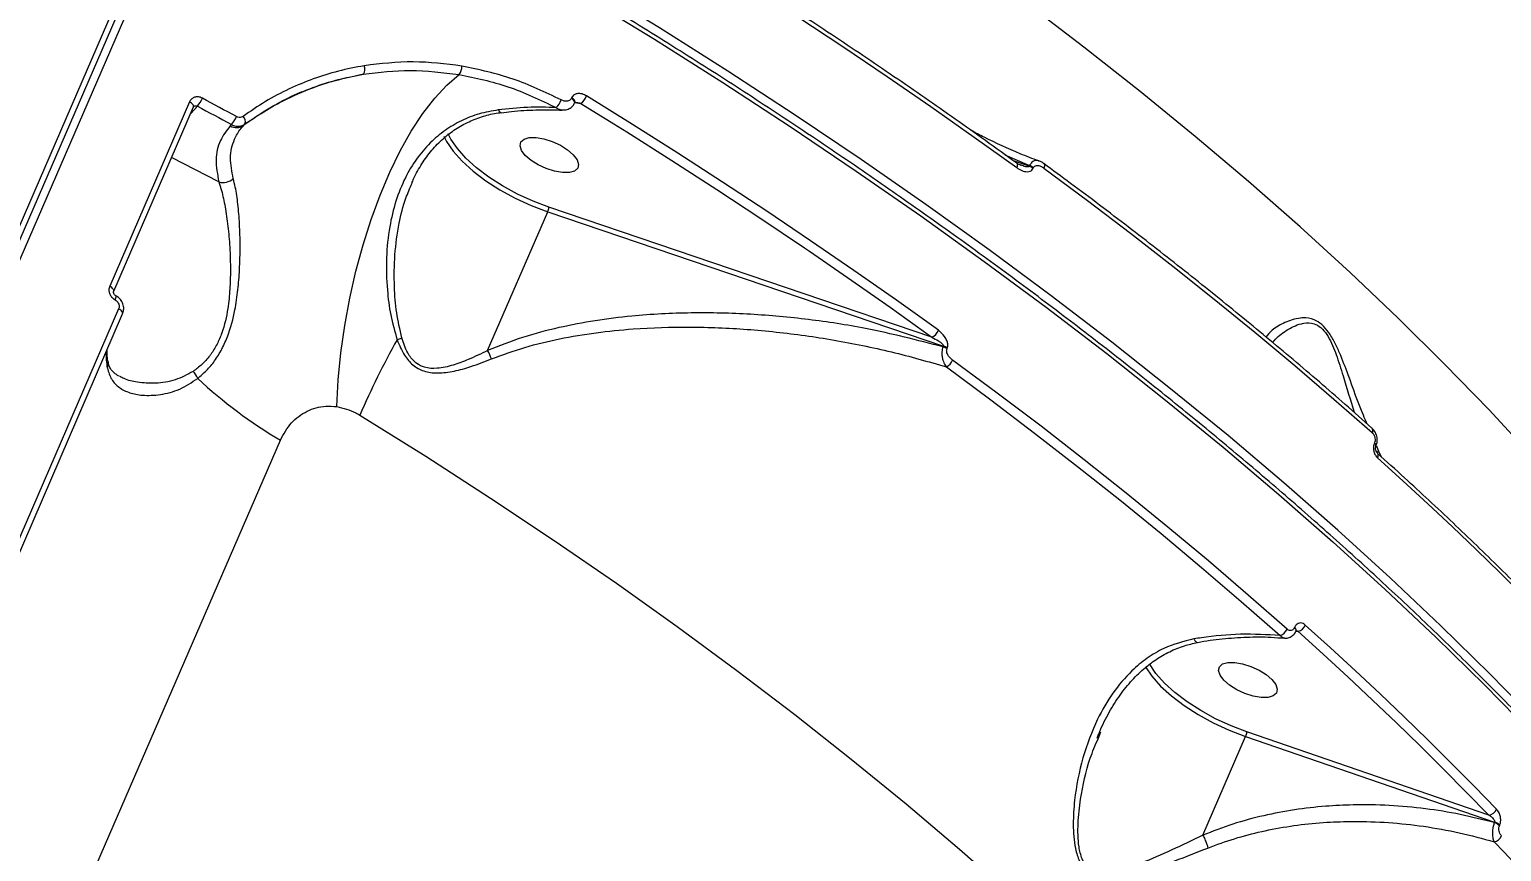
# Model space of a CAD drawing. Header units: millimetres. Extents: x -5238 to 5144, y -3542 to 5092.
# Drawn here: x 2663.9 to 2874.9, y 983.3 to 1101.1 of the extents above; entities that cross this region are included whole.
import ezdxf

# ---------------------------------------------------------------- set-up
doc = ezdxf.new("R2010")
doc.units = ezdxf.units.MM
for name, color, linetype in [('DIKOM_ОБЪЕКТ', 7, 'Continuous'), ('DIKOM_РАЗМЕР_ЗОНА', 7, 'Continuous'), ('DIKOM_РАЗМЕР_ОБЪЕКТА', 7, 'Continuous')]:
    doc.layers.add(name, color=color, linetype=linetype)
doc.styles.add('style1', font='arial.ttf', dxfattribs={"width": 0.8})
doc.dimstyles.new('1-50', dxfattribs={"dimtxt": 300, "dimasz": 200, "dimexe": 100, "dimexo": 0, "dimgap": 100, "dimtad": 1, "dimtxsty": 'style1', "dimcen": 200, "dimclrd": 7, "dimclre": 7, "dimclrt": 7, "dimadec": 1, "dimazin": 2, "dimtfac": 1, "dimtmove": 0, "dimatfit": 2, "dimfxl": 0, "dimlwd": 25, "dimlwe": 18, "dimarcsym": 0})

# ---------------------------------------------------------------- blocks, each defined once
blk = doc.blocks.new('*D1')
at = {"layer": 'Defpoints', "color": 0, "transparency": 16777216}
for p in [(-4787.63, 5091.56), (3144.22, 5091.56), (-2554.16, -2403.28)]:
    blk.add_point(p, dxfattribs=at)
at = {"layer": 'DIKOM_РАЗМЕР_ЗОНА', "color": 7, "lineweight": 18, "transparency": 16777216}
for p, q in [((3144.22, 5091.56), (-4887.63, 5091.56)), ((-2554.16, -2403.28), (-4887.63, -2403.28))]:
    blk.add_line(p, q, dxfattribs=at)
at = {"layer": 'DIKOM_РАЗМЕР_ЗОНА', "color": 7, "lineweight": 25, "transparency": 16777216}
blk.add_line((-4787.63, -2203.28), (-4787.63, 4891.56), dxfattribs=at)
at = {"layer": 'DIKOM_РАЗМЕР_ЗОНА', "color": 7, "transparency": 16777216}
for points in [[(-4820.97, 4891.56), (-4754.3, 4891.56), (-4787.63, 5091.56)], [(-4820.97, -2203.28), (-4754.3, -2203.28), (-4787.63, -2403.28)]]:
    blk.add_solid(points, dxfattribs=at)
at = {"layer": 'DIKOM_РАЗМЕР_ЗОНА', "color": 7, "transparency": 16777216, "insert": (-5040.81, 1344.14), "char_height": 300, "attachment_point": 5, "rotation": 90, "style": 'style1'}
blk.add_mtext('7500', dxfattribs=at)
blk = doc.blocks.new('*D2')
at = {"layer": 'Defpoints', "color": 0, "transparency": 16777216}
for p in [(5144.22, 2720.02), (-4054.16, -903.28), (5144.22, -3441.88)]:
    blk.add_point(p, dxfattribs=at)
at = {"layer": 'DIKOM_РАЗМЕР_ЗОНА', "color": 7, "lineweight": 18, "transparency": 16777216}
for p, q in [((5144.22, 2720.02), (5144.22, -3541.88)), ((-4054.16, -903.28), (-4054.16, -3541.88))]:
    blk.add_line(p, q, dxfattribs=at)
at = {"layer": 'DIKOM_РАЗМЕР_ЗОНА', "color": 7, "lineweight": 25, "transparency": 16777216}
blk.add_line((-3854.16, -3441.88), (4944.22, -3441.88), dxfattribs=at)
at = {"layer": 'DIKOM_РАЗМЕР_ЗОНА', "color": 7, "transparency": 16777216}
for points in [[(-3854.16, -3408.54), (-3854.16, -3475.21), (-4054.16, -3441.88)], [(4944.22, -3408.54), (4944.22, -3475.21), (5144.22, -3441.88)]]:
    blk.add_solid(points, dxfattribs=at)
at = {"layer": 'DIKOM_РАЗМЕР_ЗОНА', "color": 7, "transparency": 16777216, "insert": (545.03, -3188.7), "char_height": 300, "attachment_point": 5, "style": 'style1'}
blk.add_mtext('9200', dxfattribs=at)
blk = doc.blocks.new('*D3')
at = {"layer": 'Defpoints', "color": 0, "transparency": 16777216}
for p in [(3889.93, 2956), (-2405.68, -161.05), (3889.93, -2949.28)]:
    blk.add_point(p, dxfattribs=at)
at = {"layer": 'DIKOM_РАЗМЕР_ОБЪЕКТА', "color": 7, "lineweight": 18, "transparency": 16777216}
for p, q in [((3889.93, 2956), (3889.93, -3049.28)), ((-2405.68, -161.05), (-2405.68, -3049.28))]:
    blk.add_line(p, q, dxfattribs=at)
at = {"layer": 'DIKOM_РАЗМЕР_ОБЪЕКТА', "color": 7, "lineweight": 25, "transparency": 16777216}
blk.add_line((-2205.68, -2949.28), (3689.93, -2949.28), dxfattribs=at)
at = {"layer": 'DIKOM_РАЗМЕР_ОБЪЕКТА', "color": 7, "transparency": 16777216}
for points in [[(-2205.68, -2915.95), (-2205.68, -2982.61), (-2405.68, -2949.28)], [(3689.93, -2915.95), (3689.93, -2982.61), (3889.93, -2949.28)]]:
    blk.add_solid(points, dxfattribs=at)
at = {"layer": 'DIKOM_РАЗМЕР_ОБЪЕКТА', "color": 7, "transparency": 16777216, "insert": (742.13, -2696.01), "char_height": 300, "attachment_point": 5, "style": 'style1'}
blk.add_mtext('6300', dxfattribs=at)

msp = doc.modelspace()

# ---------------------------------------------------------------- linework, layer by layer
at = {"layer": 'DIKOM_ОБЪЕКТ', "color": 7, "linetype": 'Continuous', "lineweight": 15}
for p, q in [((2689.676, 1135.797), (2516.683, 736.349)), ((2517.291, 735.615), (2690.283, 1135.062)), ((2518.448, 735.439), (2691.441, 1134.887)), ((2741.597, 1091.298), (2741.564, 1091.221)), ((2686.835, 1090.696), (2675.397, 1064.286)), ((2675.973, 1063.569), (2687.411, 1089.978)), ((2687.006, 1089.045), (2687.975, 1090.089)), ((2731.496, 1089.189), (2731.517, 1089.191)), ((2742.036, 1090.563), (2742.069, 1090.64)), ((2742.049, 1090.594), (2742.938, 1090.466)), ((2742.938, 1090.466), (2747.636, 1087.562)), ((2692.838, 1087.457), (2692.652, 1087.256)), ((2694.614, 1087.35), (2694.786, 1087.535)), ((2691.043, 1079.225), (2684.267, 1082.719)), ((2803.699, 1083.138), (2807.234, 1081.573)), ((2807.19, 1081.472), (2804.923, 1082.256)), ((2807.234, 1081.573), (2807.19, 1081.472)), ((2807.753, 1081.182), (2807.796, 1081.283)), ((2729.555, 1055.066), (2738.174, 1074.966)), ((2738.174, 1074.966), (2794.869, 1055.704)), ((2793.229, 1056.968), (2738.354, 1075.613)), ((2676.681, 1061.053), (2647.015, 992.553)), ((2647.585, 991.838), (2677.251, 1060.339)), ((2794.869, 1055.704), (2794.825, 1055.604)), ((2795.397, 1055.311), (2795.44, 1055.412)), ((2574.763, 753.376), (2699.861, 1042.233)), ((2856.652, 1041.84), (2856.641, 1041.813)), ((2856.866, 1041.336), (2856.877, 1041.363)), ((2857.345, 1040.475), (2856.97, 1041.35)), ((2857.721, 1039.765), (2857.345, 1040.475)), ((2845.203, 1015.404), (2845.191, 1015.376)), ((2845.392, 1014.882), (2845.694, 1014.838)), ((2845.416, 1014.899), (2845.428, 1014.926)), ((2845.428, 1014.926), (2845.433, 1014.94)), ((2817.043, 999.443), (2817.432, 1000.414)), ((2873.023, 988.504), (2838.374, 1000.431)), ((2832.057, 985.623), (2838.19, 999.785)), ((2838.19, 999.785), (2873.859, 987.508)), ((2873.859, 987.508), (2873.822, 987.423)), ((2874.573, 986.971), (2874.61, 987.056))]:
    msp.add_line(p, q, dxfattribs=at)
at = {"layer": 'DIKOM_ОБЪЕКТ', "color": 7, "linetype": 'Continuous', "lineweight": 15, "flags": 128}
for points in [[(2879.17, 1039.982), (2873.069, 1046.561), (2866.697, 1053.137), (2860.058, 1059.704), (2853.159, 1066.255), (2846.008, 1072.784), (2838.608, 1079.286), (2830.97, 1085.754), (2823.098, 1092.181), (2815.001, 1098.563), (2806.686, 1104.894), (2798.161, 1111.166), (2789.433, 1117.376), (2780.512, 1123.516), (2771.404, 1129.581), (2762.119, 1135.565), (2752.665, 1141.463)], [(2879.918, 1001.889), (2873.182, 1008.767), (2866.182, 1015.634), (2858.925, 1022.484), (2851.416, 1029.312), (2843.662, 1036.111), (2835.67, 1042.877), (2827.445, 1049.604), (2818.996, 1056.285), (2810.329, 1062.915), (2801.451, 1069.489), (2792.371, 1076.001), (2783.095, 1082.445), (2773.631, 1088.817), (2763.988, 1095.11), (2754.173, 1101.32), (2744.195, 1107.441), (2734.062, 1113.468), (2723.783, 1119.396), (2713.366, 1125.221), (2702.821, 1130.936), (2692.155, 1136.537)], [(2691.441, 1134.887), (2702.106, 1129.285), (2712.652, 1123.57), (2723.068, 1117.746), (2733.347, 1111.818), (2743.48, 1105.79), (2753.458, 1099.669), (2763.273, 1093.46), (2772.916, 1087.166), (2782.38, 1080.794), (2791.656, 1074.35), (2800.737, 1067.838), (2809.614, 1061.264), (2818.281, 1054.634), (2826.731, 1047.953), (2834.955, 1041.227), (2842.947, 1034.461), (2850.701, 1027.661), (2858.21, 1020.833), (2865.467, 1013.983), (2872.467, 1007.116), (2879.203, 1000.239)], [(2754.218, 1115.418), (2760.892, 1111.278), (2767.491, 1107.1), (2774.012, 1102.883), (2780.455, 1098.63), (2786.815, 1094.341), (2793.091, 1090.02), (2799.279, 1085.667), (2805.379, 1081.283)], [(2707.943, 1047.031), (2708.155, 1050.858), (2708.539, 1054.751), (2709.092, 1058.672), (2709.808, 1062.581), (2710.681, 1066.44), (2711.701, 1070.212), (2712.858, 1073.859), (2714.142, 1077.344), (2715.539, 1080.634), (2717.036, 1083.696), (2718.617, 1086.5), (2720.268, 1089.018), (2721.972, 1091.225), (2723.712, 1093.1), (2725.47, 1094.624)], [(2693.552, 1088.594), (2692.944, 1088.925), (2692.336, 1089.256), (2691.728, 1089.586), (2691.118, 1089.916), (2690.509, 1090.246), (2689.899, 1090.575), (2689.289, 1090.904), (2688.678, 1091.233)], [(2742.036, 1090.564), (2742.05, 1090.615), (2742.029, 1090.754), (2741.935, 1090.91), (2741.776, 1091.07), (2741.564, 1091.221)], [(2742.068, 1090.639), (2742.083, 1090.693), (2742.063, 1090.832), (2741.969, 1090.988), (2741.81, 1091.147), (2741.597, 1091.298)], [(2794.156, 1057.972), (2788.14, 1062.282), (2782.038, 1066.563), (2775.852, 1070.814), (2769.585, 1075.032), (2763.238, 1079.216), (2756.814, 1083.365), (2750.316, 1087.476), (2743.746, 1091.55)], [(2687.411, 1089.978), (2687.416, 1089.994), (2687.426, 1090.081), (2687.401, 1090.178), (2687.343, 1090.283), (2687.253, 1090.391), (2687.136, 1090.498), (2686.994, 1090.601), (2686.835, 1090.696)], [(2687.975, 1090.089), (2688.585, 1089.761), (2689.193, 1089.433), (2689.802, 1089.105), (2690.41, 1088.776), (2691.018, 1088.447), (2691.625, 1088.117), (2692.232, 1087.787), (2692.838, 1087.457)], [(2731.066, 1089.546), (2731.203, 1089.354), (2731.341, 1089.233), (2731.475, 1089.189), (2731.496, 1089.189)], [(2747.636, 1087.562), (2749.493, 1086.403), (2755.976, 1082.301), (2762.385, 1078.162), (2768.716, 1073.988), (2774.969, 1069.78), (2775.68, 1069.295)], [(2723.296, 1085.802), (2723.68, 1085.037), (2724.632, 1083.628), (2725.906, 1082.197), (2727.47, 1080.777), (2729.289, 1079.402), (2731.318, 1078.104), (2733.51, 1076.914), (2735.813, 1075.86), (2738.174, 1074.966)], [(2738.354, 1075.613), (2736.065, 1076.479), (2733.831, 1077.501), (2731.706, 1078.655), (2729.738, 1079.913), (2727.975, 1081.247), (2726.458, 1082.624), (2725.223, 1084.012), (2724.299, 1085.378), (2723.92, 1086.135)], [(2737.634, 1085.416), (2738.83, 1085.037), (2739.99, 1084.499), (2741.022, 1083.846), (2741.841, 1083.132), (2742.382, 1082.415), (2742.6, 1081.752), (2742.478, 1081.196), (2742.026, 1080.794), (2741.28, 1080.578), (2740.3, 1080.565), (2739.167, 1080.756), (2737.972, 1081.136), (2736.811, 1081.674), (2735.779, 1082.326), (2734.96, 1083.04), (2734.42, 1083.758), (2734.201, 1084.421), (2734.323, 1084.976), (2734.776, 1085.378), (2735.522, 1085.594), (2736.501, 1085.608), (2737.634, 1085.416)], [(2805.395, 1081.916), (2805.422, 1081.891), (2805.464, 1081.815), (2805.481, 1081.712), (2805.472, 1081.586), (2805.438, 1081.441), (2805.379, 1081.283)], [(2809.287, 1081.855), (2809.326, 1081.815), (2809.362, 1081.736), (2809.375, 1081.633), (2809.364, 1081.51), (2809.33, 1081.371), (2809.274, 1081.22)], [(2809.274, 1081.22), (2815.541, 1076.566), (2821.703, 1071.884), (2827.758, 1067.175), (2833.702, 1062.442), (2839.533, 1057.687), (2845.249, 1052.911), (2850.848, 1048.116), (2856.327, 1043.305)], [(2775.68, 1069.295), (2781.14, 1065.54), (2787.227, 1061.268), (2793.229, 1056.968)], [(2675.971, 1063.565), (2675.979, 1063.584), (2675.988, 1063.671), (2675.964, 1063.768), (2675.905, 1063.873), (2675.816, 1063.981), (2675.698, 1064.088), (2675.557, 1064.191), (2675.397, 1064.286)], [(2677.251, 1060.339), (2677.257, 1060.355), (2677.267, 1060.441), (2677.242, 1060.537), (2677.185, 1060.641), (2677.096, 1060.749), (2676.979, 1060.856), (2676.839, 1060.959), (2676.681, 1061.053)], [(2844.131, 1015.146), (2838.556, 1020.041), (2832.856, 1024.919), (2827.035, 1029.778), (2821.094, 1034.615), (2815.037, 1039.429), (2808.866, 1044.218), (2802.584, 1048.979), (2796.193, 1053.71)], [(2795.302, 1052.727), (2801.679, 1048.006), (2807.947, 1043.255), (2814.104, 1038.477), (2820.148, 1033.674), (2826.076, 1028.847), (2831.884, 1023.999), (2837.571, 1019.132), (2843.134, 1014.248)], [(2711.24, 1045.81), (2720.694, 1039.912), (2729.979, 1033.928), (2739.086, 1027.863), (2748.008, 1021.723), (2756.735, 1015.514), (2765.261, 1009.241), (2773.576, 1002.911), (2781.673, 996.529), (2789.545, 990.101), (2797.183, 983.633), (2804.582, 977.131)], [(2857.112, 1039.674), (2860.743, 1036.39), (2864.316, 1033.101), (2867.83, 1029.806), (2871.286, 1026.507), (2874.682, 1023.204), (2878.018, 1019.898), (2881.293, 1016.589), (2884.506, 1013.278)], [(2845.694, 1014.838), (2849.316, 1011.561), (2852.881, 1008.279), (2856.387, 1004.993), (2859.835, 1001.701), (2863.223, 998.406), (2866.55, 995.108), (2869.817, 991.807), (2873.023, 988.504)], [(2874.14, 989.345), (2870.927, 992.655), (2867.653, 995.964), (2864.317, 999.27), (2860.921, 1002.573), (2857.465, 1005.872), (2853.95, 1009.167), (2850.377, 1012.456), (2846.747, 1015.74)], [(2823.84, 1009.75), (2824.742, 1008.425), (2826.006, 1007.001), (2827.558, 1005.587), (2829.362, 1004.218), (2831.376, 1002.924), (2833.554, 1001.735), (2835.843, 1000.681), (2838.19, 999.785)], [(2838.374, 1000.431), (2836.097, 1001.299), (2833.878, 1002.321), (2831.767, 1003.473), (2829.813, 1004.728), (2828.064, 1006.056), (2826.559, 1007.427), (2825.333, 1008.808), (2824.421, 1010.158)], [(2837.755, 1010.2), (2838.95, 1009.82), (2840.111, 1009.282), (2841.142, 1008.63), (2841.962, 1007.916), (2842.502, 1007.198), (2842.72, 1006.535), (2842.598, 1005.98), (2842.146, 1005.578), (2841.4, 1005.361), (2840.421, 1005.348), (2839.287, 1005.539), (2838.092, 1005.919), (2836.932, 1006.457), (2835.9, 1007.11), (2835.081, 1007.824), (2834.54, 1008.541), (2834.322, 1009.204), (2834.444, 1009.76), (2834.897, 1010.162), (2835.643, 1010.378), (2836.622, 1010.391), (2837.755, 1010.2)]]:
    msp.add_lwpolyline(points, dxfattribs=at)
at = {"layer": 'DIKOM_ОБЪЕКТ', "color": 7, "linetype": 'Continuous', "lineweight": 15}
for centre, radius, start, end in [((3144.22, 3091.556), 2000, 243.707735, 266.4319), ((2710.565, 1095.382), 1.403, 329.04737, 20.92154), ((2724.063, 1095.773), 1.817, 320.76923, 1.83905), ((2684.877, 1092.78), 4.103, 319.02056, 337.84578), ((2737.707, 1091.763), 2.516, 311.91713, 342.05221), ((2741.322, 1092.513), 2.609, 308.30185, 338.3203), ((2693.839, 1087.881), 1.008, 339.93192, 47.45774), ((2693.557, 1088.881), 1.861, 240.89636, 304.63332), ((2689.979, 1090.045), 3.857, 317.85107, 337.90094), ((2806.49, 1079.424), 2.165, 54.33046, 71.12921), ((2806.528, 1079.513), 2.177, 54.36756, 71.07291), ((2691.6, 1081.454), 2.298, 255.95627, 310.92898), ((2736.235, 1075.855), 2.132, 335.38455, 353.48548), ((2675.54, 1062.788), 0.767, 324.9494, 9.09866), ((2792.392, 1058.672), 1.898, 296.16377, 338.36207), ((2824.784, 996.278), 123.878, 150.84762, 156.43132), ((2712.635, 1067.453), 11.533, 290.09804, 293.62624), ((2721.59, 1050.637), 9.113, 20.74492, 29.07632), ((2794.129, 1053.536), 2.182, 54.46506, 71.37645), ((2794.17, 1053.633), 2.185, 54.47801, 71.36351), ((2685.03, 1054.539), 10.163, 178.27403, 191.26558), ((2673.651, 1053.179), 1.544, 336.1049, 10.28904), ((2794.393, 1054.446), 1.945, 297.87091, 337.76449), ((2685.278, 1049.985), 2.949, 21.82741, 45.1652), ((2733.639, 1099.809), 66.753, 226.88383, 239.60106), ((2855.844, 1043.62), 0.576, 326.92347, 37.66757), ((2856.404, 1041.411), 0.467, 350.49369, 59.54322), ((2856.413, 1041.435), 0.471, 351.38544, 59.41183), ((2856.635, 1039.989), 0.571, 326.5878, 38.16024), ((2842.677, 1015.757), 1.577, 286.84199, 337.20354), ((2844.951, 1014.971), 0.471, 351.49566, 59.37077), ((2844.954, 1014.991), 0.482, 353.90217, 58.85044), ((2845.336, 1016.319), 1.524, 283.5763, 337.67972), ((2836.185, 1000.704), 2.206, 335.3918, 352.87968), ((2872.856, 989.89), 1.396, 276.86465, 336.99238), ((2873.22, 985.573), 1.946, 45.94818, 71.99608), ((2873.256, 985.656), 1.948, 45.96065, 71.98361), ((2873.569, 986.077), 1.416, 279.52782, 336.54032), ((2613.615, 733.971), 361.322, 33.85984, 43.93702)]:
    msp.add_arc(centre, radius, start, end, dxfattribs=at)
for points, knots in [([(2951.93, 860.203), (2951.951, 860.916), (2952.027, 863.417), (2951.847, 867.811), (2951.396, 873.377), (2950.631, 879.04), (2949.576, 884.789), (2948.225, 890.621), (2946.582, 896.531), (2944.646, 902.514), (2942.42, 908.566), (2939.904, 914.682), (2937.102, 920.857), (2934.015, 927.087), (2930.647, 933.367), (2926.998, 939.691), (2923.073, 946.056), (2918.875, 952.457), (2914.406, 958.888), (2909.67, 965.345), (2904.671, 971.823), (2899.412, 978.317), (2893.898, 984.823), (2888.133, 991.335), (2882.121, 997.849), (2875.867, 1004.36), (2869.375, 1010.863), (2862.65, 1017.353), (2855.698, 1023.825), (2848.523, 1030.275), (2841.131, 1036.698), (2833.528, 1043.088), (2825.719, 1049.442), (2817.711, 1055.754), (2809.508, 1062.02), (2801.118, 1068.235), (2792.547, 1074.395), (2783.801, 1080.494), (2774.886, 1086.528), (2765.81, 1092.493), (2756.579, 1098.385), (2747.2, 1104.198), (2737.68, 1109.928), (2728.027, 1115.572), (2718.247, 1121.126), (2708.347, 1126.582), (2699.452, 1131.35), (2693.834, 1134.271), (2691.586, 1135.44)], [0, 0, 0, 0, 0.0088209, 0.0309503, 0.0530919, 0.0752451, 0.097409, 0.1195823, 0.1417636, 0.163952, 0.1861457, 0.2083439, 0.2305452, 0.2527489, 0.2749542, 0.2971602, 0.3193669, 0.3415732, 0.3637793, 0.3859847, 0.408189, 0.4303927, 0.4525951, 0.4747967, 0.4969972, 0.5191965, 0.5413948, 0.563592, 0.5857886, 0.607984, 0.6301784, 0.652372, 0.6745647, 0.6967566, 0.7189481, 0.7411387, 0.7633285, 0.7855179, 0.8077067, 0.8298952, 0.8520827, 0.8742702, 0.8964574, 0.9186441, 0.9408304, 0.9630166, 0.9852026, 1, 1, 1, 1]), ([(2805.395, 1081.916), (2803.898, 1082.998), (2799.555, 1086.137), (2792.232, 1091.288), (2783.374, 1097.345), (2774.35, 1103.333), (2765.329, 1109.145), (2758.61, 1113.356), (2754.964, 1115.598), (2754.291, 1116.012)], [0, 0, 0, 0, 0.0925266, 0.2683396, 0.4441544, 0.6199631, 0.79577, 0.9623181, 1, 1, 1, 1]), ([(2711.875, 1095.883), (2710.632, 1095.646), (2708.148, 1095.172), (2704.55, 1094.037), (2701.053, 1092.585), (2697.675, 1090.81), (2695.572, 1089.353), (2694.521, 1088.624)], [0, 0, 0, 0, 0.1978349, 0.3954977, 0.5931666, 0.7965905, 1, 1, 1, 1]), ([(2711.768, 1094.661), (2714.002, 1094.935), (2718.521, 1095.488), (2723.136, 1094.914), (2725.47, 1094.624)], [0, 0, 0, 0, 0.4941725, 1, 1, 1, 1]), ([(2725.879, 1095.831), (2723.549, 1096.125), (2718.834, 1096.721), (2714.213, 1096.165), (2711.875, 1095.883)], [0, 0, 0, 0, 0.4941672, 1, 1, 1, 1]), ([(2740.101, 1090.987), (2737.827, 1092.077), (2733.222, 1094.283), (2728.347, 1095.311), (2725.879, 1095.831)], [0, 0, 0, 0, 0.4938827, 1, 1, 1, 1]), ([(2711.768, 1094.661), (2710.148, 1094.316), (2706.889, 1093.622), (2702.412, 1091.929), (2698.271, 1089.874), (2695.837, 1088.194), (2694.614, 1087.35)], [0, 0, 0, 0, 0.2598525, 0.5228357, 0.7602272, 1, 1, 1, 1]), ([(2694.786, 1087.535), (2696.821, 1088.879), (2699.903, 1090.914), (2704.503, 1092.807), (2708.085, 1093.955), (2710.552, 1094.428), (2711.768, 1094.661)], [0, 0, 0, 0, 0.3951695, 0.5986709, 0.8021675, 1, 1, 1, 1]), ([(2725.47, 1094.624), (2727.826, 1094.131), (2732.598, 1093.134), (2737.106, 1090.98), (2739.388, 1089.89)], [0, 0, 0, 0, 0.4938206, 1, 1, 1, 1]), ([(2688.678, 1091.233), (2688.579, 1091.279), (2688.329, 1091.394), (2687.897, 1091.442), (2687.445, 1091.34), (2687.059, 1091.09), (2686.909, 1090.827), (2686.835, 1090.696)], [0, 0, 0, 0, 0.1418355, 0.3567724, 0.571327, 0.7857268, 1, 1, 1, 1]), ([(2741.564, 1091.221), (2741.538, 1091.171), (2741.47, 1091.044), (2741.274, 1090.887), (2740.954, 1090.784), (2740.537, 1090.799), (2740.247, 1090.924), (2740.101, 1090.987)], [0, 0, 0, 0, 0.1011086, 0.2613864, 0.4607438, 0.7266534, 1, 1, 1, 1]), ([(2743.746, 1091.55), (2743.53, 1091.66), (2743.12, 1091.868), (2742.52, 1091.922), (2742.059, 1091.802), (2741.753, 1091.582), (2741.644, 1091.384), (2741.597, 1091.298)], [0, 0, 0, 0, 0.2791472, 0.5293903, 0.7216416, 0.8794242, 1, 1, 1, 1]), ([(2687.411, 1089.977), (2687.413, 1089.981), (2687.421, 1090.009), (2687.435, 1090.019), (2687.448, 1090.028)], [0, 0, 0, 0, 0.1260965, 1, 1, 1, 1]), ([(2687.446, 1090.029), (2687.449, 1090.035), (2687.48, 1090.081), (2687.576, 1090.132), (2687.721, 1090.166), (2687.862, 1090.146), (2687.943, 1090.105), (2687.975, 1090.089)], [0, 0, 0, 0, 0.0326722, 0.2962896, 0.5603442, 0.8252899, 1, 1, 1, 1]), ([(2694.521, 1088.624), (2694.434, 1088.574), (2694.261, 1088.474), (2693.943, 1088.456), (2693.703, 1088.516), (2693.579, 1088.58), (2693.552, 1088.594)], [0, 0, 0, 0, 0.3056433, 0.6116951, 0.9180405, 1, 1, 1, 1]), ([(2731.066, 1089.546), (2730.157, 1089.385), (2728.313, 1089.06), (2725.756, 1088.044), (2723.388, 1086.649), (2721.217, 1084.813), (2719.299, 1082.539), (2717.634, 1079.741), (2716.333, 1076.484), (2715.416, 1072.648), (2714.981, 1068.368), (2715.1, 1064.113), (2715.592, 1060.145), (2716.261, 1057.803), (2716.598, 1056.623)], [0, 0, 0, 0, 0.0667256, 0.1352484, 0.2049093, 0.2761786, 0.3547315, 0.4350108, 0.5258174, 0.61857, 0.7247448, 0.8332657, 0.9160271, 1, 1, 1, 1]), ([(2718.704, 1079.05), (2718.785, 1079.257), (2719.174, 1080.254), (2720.114, 1081.853), (2721.515, 1083.793), (2723.13, 1085.446), (2724.919, 1086.813), (2726.849, 1087.898), (2728.91, 1088.658), (2730.474, 1089.079), (2731.37, 1089.156), (2731.517, 1089.168)], [0, 0, 0, 0, 0.0382332, 0.1840926, 0.3268219, 0.4650622, 0.5990456, 0.7291801, 0.854551, 0.9760457, 1, 1, 1, 1]), ([(2739.388, 1089.89), (2738.028, 1089.928), (2735.295, 1090.004), (2732.481, 1089.699), (2731.066, 1089.546)], [0, 0, 0, 0, 0.4974, 1, 1, 1, 1]), ([(2731.504, 1089.121), (2732.002, 1089.194), (2733.673, 1089.44), (2736.475, 1089.568), (2738.884, 1089.611), (2740.097, 1089.501), (2740.204, 1089.492)], [0, 0, 0, 0, 0.1681448, 0.5646133, 0.9617102, 1, 1, 1, 1]), ([(2739.388, 1089.89), (2739.57, 1089.762), (2739.839, 1089.573), (2740.121, 1089.576), (2740.21, 1089.577)], [0, 0, 0, 0, 0.6808023, 1, 1, 1, 1]), ([(2740.249, 1089.543), (2740.486, 1089.55), (2740.936, 1089.563), (2741.518, 1089.869), (2741.895, 1090.225), (2741.983, 1090.498), (2742.008, 1090.576)], [0, 0, 0, 0, 0.3233785, 0.6145397, 0.8899984, 1, 1, 1, 1]), ([(2742.054, 1090.616), (2742.055, 1090.617), (2742.057, 1090.619), (2742.16, 1090.645), (2742.259, 1090.626), (2742.291, 1090.62)], [0, 0, 0, 0, 0.3085956, 0.7765215, 1, 1, 1, 1]), ([(2742.291, 1090.618), (2742.341, 1090.613), (2742.564, 1090.59), (2742.775, 1090.52), (2742.938, 1090.466)], [0, 0, 0, 0, 0.22343, 1, 1, 1, 1]), ([(2692.652, 1087.256), (2692.137, 1086.578), (2691.048, 1085.146), (2690.44, 1082.444), (2690.84, 1080.308), (2691.043, 1079.225)], [0, 0, 0, 0, 0.3069744, 0.6484702, 1, 1, 1, 1]), ([(2693.105, 1079.718), (2692.907, 1080.72), (2692.505, 1082.753), (2693.07, 1085.092), (2693.926, 1086.568), (2694.469, 1087.185), (2694.614, 1087.35)], [0, 0, 0, 0, 0.3414979, 0.6929964, 0.9180122, 1, 1, 1, 1]), ([(2692.838, 1087.457), (2692.891, 1087.43), (2693.142, 1087.305), (2693.626, 1087.188), (2694.264, 1087.232), (2694.612, 1087.434), (2694.786, 1087.535)], [0, 0, 0, 0, 0.0819196, 0.3880496, 0.6939826, 1, 1, 1, 1]), ([(2808.548, 1082.215), (2807.664, 1082.562), (2804.999, 1083.61), (2801.762, 1085.083), (2799.463, 1086.281), (2798.843, 1086.604)], [0, 0, 0, 0, 0.266215, 0.8021329, 1, 1, 1, 1]), ([(2808.56, 1082.249), (2808.393, 1082.291), (2808.101, 1082.363), (2807.715, 1082.188), (2807.431, 1081.93), (2807.301, 1081.694), (2807.234, 1081.573)], [0, 0, 0, 0, 0.3485375, 0.6069854, 0.7980473, 1, 1, 1, 1]), ([(2805.379, 1081.283), (2805.628, 1081.126), (2806.106, 1080.823), (2806.787, 1080.663), (2807.276, 1080.729), (2807.588, 1080.903), (2807.698, 1081.089), (2807.753, 1081.182)], [0, 0, 0, 0, 0.3089382, 0.592359, 0.7697665, 0.8845079, 1, 1, 1, 1]), ([(2806.012, 1081.594), (2805.95, 1081.613), (2805.753, 1081.674), (2805.542, 1081.825), (2805.397, 1081.928)], [0, 0, 0, 0, 0.3132263, 1, 1, 1, 1]), ([(2807.19, 1081.472), (2807.182, 1081.459), (2807.164, 1081.43), (2807.101, 1081.396), (2806.93, 1081.366), (2806.52, 1081.413), (2806.175, 1081.56), (2805.942, 1081.659)], [0, 0, 0, 0, 0.0376105, 0.083901, 0.168177, 0.4411749, 1, 1, 1, 1]), ([(2807.796, 1081.283), (2807.831, 1081.343), (2807.902, 1081.464), (2808.099, 1081.574), (2808.404, 1081.613), (2808.824, 1081.509), (2809.119, 1081.32), (2809.274, 1081.22)], [0, 0, 0, 0, 0.1190311, 0.2374315, 0.4123475, 0.6910387, 1, 1, 1, 1]), ([(2809.272, 1081.827), (2809.178, 1081.91), (2808.967, 1082.097), (2808.705, 1082.182), (2808.56, 1082.229)], [0, 0, 0, 0, 0.4448262, 1, 1, 1, 1]), ([(2856.3, 1043.971), (2855.024, 1045.1), (2851.322, 1048.375), (2845.03, 1053.773), (2837.358, 1060.152), (2829.481, 1066.493), (2821.404, 1072.789), (2814.645, 1077.904), (2810.563, 1080.914), (2809.287, 1081.855)], [0, 0, 0, 0, 0.0879822, 0.2551863, 0.4223875, 0.5895825, 0.7567724, 0.9239566, 1, 1, 1, 1]), ([(2691.043, 1079.225), (2691.174, 1078.824), (2691.515, 1077.779), (2691.965, 1075.688), (2692.363, 1072.951), (2692.629, 1069.875), (2692.728, 1066.823), (2692.644, 1063.855), (2692.343, 1060.817), (2691.724, 1058.099), (2690.799, 1055.933), (2690.157, 1054.892), (2689.428, 1053.921), (2688.611, 1053.015), (2687.779, 1052.392), (2687.357, 1052.076)], [0, 0, 0, 0, 0.0653886, 0.1703692, 0.2779416, 0.3818091, 0.4884102, 0.569563, 0.6527972, 0.7604193, 0.8151619, 0.8718877, 0.8800466, 0.9392009, 1, 1, 1, 1]), ([(2688.015, 1051.082), (2688.438, 1051.443), (2689.284, 1052.165), (2690.467, 1053.573), (2691.501, 1055.247), (2692.572, 1057.647), (2693.337, 1060.571), (2693.803, 1063.781), (2694.045, 1066.875), (2694.12, 1070.072), (2694.028, 1073.256), (2693.795, 1076.094), (2693.478, 1078.244), (2693.208, 1079.311), (2693.105, 1079.718)], [0, 0, 0, 0, 0.0610568, 0.1220469, 0.1836228, 0.2451895, 0.3548583, 0.4369247, 0.5191008, 0.6228165, 0.7265979, 0.8310872, 0.9355756, 1, 1, 1, 1]), ([(2717.257, 1056.887), (2716.984, 1058.086), (2716.434, 1060.504), (2716.14, 1064.508), (2716.192, 1068.823), (2716.779, 1073.075), (2717.62, 1076.519), (2718.424, 1078.331), (2718.736, 1079.035)], [0, 0, 0, 0, 0.1585685, 0.3197312, 0.5195129, 0.7230684, 0.8924051, 1, 1, 1, 1]), ([(2675.397, 1064.286), (2675.364, 1064.192), (2675.281, 1063.953), (2675.286, 1063.521), (2675.446, 1063.049), (2675.745, 1062.625), (2676.027, 1062.44), (2676.168, 1062.347)], [0, 0, 0, 0, 0.140626, 0.355099, 0.5698917, 0.7849036, 1, 1, 1, 1]), ([(2676.297, 1062.912), (2676.289, 1062.915), (2676.24, 1062.937), (2676.147, 1063.013), (2676.042, 1063.136), (2675.972, 1063.279), (2675.945, 1063.414), (2675.952, 1063.517), (2675.969, 1063.55), (2675.976, 1063.564)], [0, 0, 0, 0, 0.0279131, 0.1834351, 0.3448576, 0.5061377, 0.6757787, 0.8622216, 1, 1, 1, 1]), ([(2676.168, 1062.347), (2676.262, 1062.285), (2676.45, 1062.162), (2676.649, 1061.879), (2676.755, 1061.563), (2676.758, 1061.275), (2676.703, 1061.116), (2676.681, 1061.053)], [0, 0, 0, 0, 0.2150629, 0.4301898, 0.6450016, 0.8594893, 1, 1, 1, 1]), ([(2677.235, 1060.347), (2677.301, 1060.524), (2677.446, 1060.916), (2677.378, 1061.596), (2677.074, 1062.258), (2676.67, 1062.713), (2676.364, 1062.854), (2676.287, 1062.889)], [0, 0, 0, 0, 0.1908757, 0.4220333, 0.6636681, 0.9155301, 1, 1, 1, 1]), ([(2794.825, 1055.604), (2791.145, 1056.549), (2784.798, 1058.179), (2775.544, 1059.592), (2767.193, 1060.364), (2758.729, 1060.563), (2751.28, 1060.171), (2744.959, 1059.391), (2739.723, 1058.395), (2734.528, 1057.048), (2731.212, 1055.726), (2729.555, 1055.066)], [0, 0, 0, 0, 0.1721648, 0.2969448, 0.4217214, 0.5495766, 0.6773945, 0.7569487, 0.8364865, 0.9182728, 1, 1, 1, 1]), ([(2855.573, 1044.612), (2855.403, 1045.005), (2854.446, 1047.208), (2853.25, 1050.684), (2851.892, 1054.228), (2850.95, 1056.285), (2850.112, 1057.731), (2849.104, 1058.884), (2847.823, 1059.652), (2846.806, 1059.775), (2845.344, 1059.684), (2843.74, 1059.122), (2842.02, 1058.123), (2841.375, 1057.34), (2841.1, 1057.007)], [0, 0, 0, 0, 0.0405201, 0.2273154, 0.3263911, 0.376593, 0.4283802, 0.4782982, 0.5281704, 0.6059224, 0.6266918, 0.7605045, 0.8978033, 1, 1, 1, 1]), ([(2730.113, 1053.865), (2731.696, 1054.451), (2734.865, 1055.624), (2739.91, 1056.815), (2745.092, 1057.682), (2751.333, 1058.306), (2758.564, 1058.534), (2766.812, 1058.19), (2775.085, 1057.303), (2781.974, 1056.106), (2788.731, 1054.621), (2792.69, 1053.479), (2795.302, 1052.727)], [0, 0, 0, 0, 0.0776008, 0.1552643, 0.2354709, 0.3156974, 0.4385189, 0.5613763, 0.6872843, 0.8131987, 0.8767641, 1, 1, 1, 1]), ([(2793.229, 1056.968), (2793.547, 1056.808), (2794.009, 1056.576), (2794.519, 1056.212), (2794.76, 1055.991), (2794.862, 1055.838), (2794.881, 1055.75), (2794.873, 1055.719), (2794.869, 1055.704)], [0, 0, 0, 0, 0.4959154, 0.7197476, 0.8702698, 0.9510338, 0.9759391, 1, 1, 1, 1]), ([(2795.44, 1055.412), (2795.468, 1055.498), (2795.531, 1055.691), (2795.511, 1056.085), (2795.358, 1056.579), (2794.964, 1057.25), (2794.517, 1057.704), (2794.192, 1057.945), (2794.156, 1057.972)], [0, 0, 0, 0, 0.0933497, 0.2087278, 0.3720599, 0.5792762, 0.9536371, 1, 1, 1, 1]), ([(2842.071, 1056.2), (2842.148, 1056.306), (2842.604, 1056.938), (2843.967, 1057.992), (2845.481, 1058.766), (2846.871, 1059.059), (2847.8, 1059.074), (2848.98, 1058.446), (2849.847, 1057.408), (2850.519, 1056.133), (2850.917, 1055.143), (2851.49, 1053.584), (2852.385, 1050.665), (2853.215, 1047.949), (2853.743, 1046.225)], [0, 0, 0, 0, 0.0324186, 0.1923655, 0.3517104, 0.3755275, 0.4626552, 0.5165601, 0.5702545, 0.6217286, 0.673531, 0.6845333, 0.79971, 1, 1, 1, 1]), ([(2675.169, 1053.463), (2675.122, 1053.728), (2675.014, 1054.341), (2675.022, 1054.89), (2675.026, 1055.202)], [0, 0, 0, 0, 0.4317269, 1, 1, 1, 1]), ([(2716.598, 1056.623), (2716.911, 1055.855), (2717.454, 1054.517), (2718.779, 1052.929), (2720.446, 1052.003), (2722.515, 1051.767), (2724.792, 1052.084), (2727.37, 1052.796), (2729.136, 1053.484), (2730.113, 1053.865)], [0, 0, 0, 0, 0.1491275, 0.2596393, 0.3716655, 0.4987922, 0.650827, 0.8069618, 1, 1, 1, 1]), ([(2729.555, 1055.066), (2728.638, 1054.621), (2727.01, 1053.832), (2724.607, 1052.939), (2722.507, 1052.446), (2720.691, 1052.522), (2719.635, 1053.026), (2718.797, 1053.701), (2717.912, 1054.874), (2717.498, 1056.146), (2717.257, 1056.887)], [0, 0, 0, 0, 0.2010612, 0.3566077, 0.5149048, 0.6384735, 0.7217512, 0.7449331, 0.8512594, 1, 1, 1, 1]), ([(2794.825, 1055.604), (2794.788, 1055.495), (2794.707, 1055.258), (2794.647, 1054.8), (2794.664, 1054.247), (2794.807, 1053.584), (2795.041, 1053.065), (2795.242, 1052.804), (2795.302, 1052.727)], [0, 0, 0, 0, 0.1137124, 0.2493808, 0.4227509, 0.613505, 0.8848349, 1, 1, 1, 1]), ([(2796.193, 1053.71), (2795.992, 1053.883), (2795.699, 1054.134), (2795.441, 1054.584), (2795.348, 1054.886), (2795.338, 1055.135), (2795.378, 1055.257), (2795.397, 1055.311)], [0, 0, 0, 0, 0.4299626, 0.6257268, 0.7880756, 0.9052416, 1, 1, 1, 1]), ([(2676.715, 1051.396), (2676.47, 1051.543), (2675.96, 1051.85), (2675.532, 1052.433), (2675.259, 1052.964), (2675.198, 1053.386), (2675.183, 1053.487)], [0, 0, 0, 0, 0.3033269, 0.6319219, 0.9112663, 1, 1, 1, 1]), ([(2675.063, 1052.554), (2675.235, 1051.988), (2675.578, 1050.855), (2676.719, 1049.719), (2678.23, 1048.965), (2680.204, 1048.585), (2682.628, 1048.681), (2685.388, 1049.347), (2687.16, 1050.517), (2688.015, 1051.082)], [0, 0, 0, 0, 0.1316602, 0.2634896, 0.3951433, 0.5268734, 0.6883, 0.8495377, 1, 1, 1, 1]), ([(2687.357, 1052.076), (2686.508, 1051.624), (2684.724, 1050.672), (2681.941, 1050.301), (2679.485, 1050.458), (2677.751, 1050.855), (2677.01, 1051.287), (2676.788, 1051.417)], [0, 0, 0, 0, 0.2220609, 0.4666273, 0.711536, 0.9134496, 1, 1, 1, 1]), ([(2699.861, 1042.233), (2700.34, 1043.104), (2701.289, 1044.828), (2703.612, 1046.502), (2705.936, 1047.19), (2707.415, 1047.073), (2707.943, 1047.031)], [0, 0, 0, 0, 0.2885603, 0.5716189, 0.8470303, 1, 1, 1, 1]), ([(2707.943, 1047.031), (2708.876, 1046.806), (2709.906, 1046.556), (2710.96, 1045.978), (2711.145, 1045.867), (2711.24, 1045.81)], [0, 0, 0, 0, 0.8217794, 0.9078581, 1, 1, 1, 1]), ([(2856.867, 1041.371), (2856.931, 1041.544), (2857.074, 1041.934), (2857.048, 1042.629), (2856.827, 1043.382), (2856.479, 1043.767), (2856.299, 1043.967)], [0, 0, 0, 0, 0.1962516, 0.4420859, 0.7099741, 1, 1, 1, 1]), ([(2856.327, 1043.305), (2856.404, 1043.222), (2856.558, 1043.056), (2856.704, 1042.7), (2856.759, 1042.323), (2856.724, 1042.028), (2856.669, 1041.884), (2856.652, 1041.84)], [0, 0, 0, 0, 0.2336854, 0.4673094, 0.6955677, 0.908674, 1, 1, 1, 1]), ([(2856.641, 1041.813), (2856.616, 1041.749), (2856.535, 1041.539), (2856.484, 1041.11), (2856.561, 1040.562), (2856.773, 1040.041), (2856.999, 1039.796), (2857.112, 1039.674)], [0, 0, 0, 0, 0.0931537, 0.3038895, 0.5302299, 0.7651811, 1, 1, 1, 1]), ([(2857.083, 1040.345), (2857.078, 1040.348), (2857.05, 1040.37), (2856.963, 1040.478), (2856.874, 1040.67), (2856.822, 1040.876), (2856.81, 1041.068), (2856.826, 1041.214), (2856.851, 1041.304), (2856.863, 1041.327), (2856.865, 1041.333)], [0, 0, 0, 0, 0.0417799, 0.2564874, 0.4302947, 0.6030474, 0.7378141, 0.8581202, 0.9668412, 1, 1, 1, 1]), ([(2857.345, 1040.475), (2857.309, 1040.491), (2857.196, 1040.542), (2857.037, 1040.558), (2856.928, 1040.568)], [0, 0, 0, 0, 0.3169417, 1, 1, 1, 1]), ([(2884.466, 1013.956), (2883.363, 1015.098), (2880.161, 1018.409), (2874.68, 1023.884), (2867.947, 1030.373), (2862.056, 1035.859), (2858.378, 1039.175), (2857.084, 1040.341)], [0, 0, 0, 0, 0.1293287, 0.3751379, 0.6209362, 0.8667231, 1, 1, 1, 1]), ([(2843.779, 1013.883), (2843.798, 1013.878), (2844.008, 1013.822), (2844.45, 1013.93), (2844.975, 1014.232), (2845.297, 1014.602), (2845.383, 1014.853), (2845.402, 1014.908)], [0, 0, 0, 0, 0.0279837, 0.3189614, 0.6241316, 0.9179834, 1, 1, 1, 1]), ([(2845.191, 1015.376), (2845.145, 1015.293), (2845.054, 1015.126), (2844.842, 1014.98), (2844.599, 1014.93), (2844.349, 1014.983), (2844.2, 1015.094), (2844.131, 1015.146)], [0, 0, 0, 0, 0.195121, 0.3900697, 0.5932321, 0.8111042, 1, 1, 1, 1]), ([(2846.747, 1015.74), (2846.646, 1015.817), (2846.432, 1015.98), (2846.07, 1016.059), (2845.716, 1015.988), (2845.405, 1015.773), (2845.271, 1015.527), (2845.203, 1015.404)], [0, 0, 0, 0, 0.1890227, 0.4045197, 0.6068805, 0.8033788, 1, 1, 1, 1]), ([(2845.398, 1014.831), (2845.407, 1014.864), (2845.426, 1014.931), (2845.459, 1014.983), (2845.459, 1014.983), (2845.459, 1014.983)], [0, 0, 0, 0, 0.3198585, 0.659356, 1, 1, 1, 1]), ([(2845.411, 1014.936), (2845.44, 1014.931), (2845.538, 1014.915), (2845.63, 1014.87), (2845.694, 1014.838)], [0, 0, 0, 0, 0.2968259, 1, 1, 1, 1]), ([(2830.785, 1013.748), (2829.304, 1013.372), (2826.9, 1012.76), (2824.017, 1011.012), (2821.505, 1008.941), (2819.061, 1006.036), (2816.641, 1001.864), (2814.714, 996.703), (2813.683, 991.56), (2813.412, 987.16), (2813.624, 984.168), (2814.284, 981.942), (2815.172, 980.569), (2816.507, 979.687), (2818.426, 979.405), (2820.816, 979.719), (2824.065, 980.564), (2828.035, 981.916), (2831.198, 983.16), (2832.795, 983.788)], [0, 0, 0, 0, 0.0742583, 0.1205075, 0.1678182, 0.2375802, 0.309447, 0.4056726, 0.5047072, 0.560252, 0.6168571, 0.6484792, 0.6753899, 0.7024597, 0.7386891, 0.7871122, 0.8368214, 0.9176552, 1, 1, 1, 1]), ([(2816.919, 999.514), (2816.989, 999.716), (2817.406, 1000.911), (2818.415, 1002.911), (2819.93, 1005.422), (2821.644, 1007.597), (2823.435, 1009.379), (2825.305, 1010.833), (2827.262, 1011.953), (2829.274, 1012.791), (2830.67, 1013.092), (2831.307, 1013.229)], [0, 0, 0, 0, 0.030113, 0.1774242, 0.3167832, 0.4494004, 0.5770173, 0.6845166, 0.7975474, 0.9074482, 1, 1, 1, 1]), ([(2843.134, 1014.248), (2841.253, 1014.349), (2837.562, 1014.547), (2833.376, 1014.157), (2831.141, 1013.805), (2830.785, 1013.748)], [0, 0, 0, 0, 0.466532, 0.9150233, 1, 1, 1, 1]), ([(2830.785, 1013.748), (2830.795, 1013.729), (2830.878, 1013.567), (2831.04, 1013.344), (2831.21, 1013.21), (2831.284, 1013.259), (2831.297, 1013.267)], [0, 0, 0, 0, 0.0561552, 0.4766619, 0.9042966, 1, 1, 1, 1]), ([(2831.298, 1013.25), (2831.304, 1013.251), (2832.494, 1013.502), (2834.861, 1013.782), (2838.376, 1014.044), (2841.36, 1014.061), (2843.125, 1013.9), (2843.767, 1013.842)], [0, 0, 0, 0, 0.0014171, 0.279109, 0.558557, 0.8393722, 1, 1, 1, 1]), ([(2843.134, 1014.248), (2843.237, 1014.143), (2843.434, 1013.941), (2843.663, 1013.908), (2843.774, 1013.892)], [0, 0, 0, 0, 0.5185908, 1, 1, 1, 1]), ([(2832.057, 985.623), (2830.564, 984.905), (2827.553, 983.458), (2823.807, 981.812), (2820.706, 980.686), (2818.472, 980.149), (2816.655, 980.234), (2815.423, 980.992), (2814.657, 982.292), (2814.162, 984.432), (2814.113, 987.348), (2814.599, 991.623), (2815.47, 995.766), (2816.647, 998.519), (2817.043, 999.443)], [0, 0, 0, 0, 0.1291458, 0.2603796, 0.3362422, 0.4133577, 0.4672802, 0.5062993, 0.5452952, 0.5926192, 0.6790695, 0.7679808, 0.922093, 1, 1, 1, 1]), ([(2873.822, 987.423), (2872.197, 987.835), (2868.946, 988.659), (2863.909, 989.466), (2858.778, 989.94), (2854.002, 990.021), (2849.465, 989.794), (2845.182, 989.304), (2840.724, 988.456), (2836.31, 987.279), (2833.474, 986.173), (2832.057, 985.62)], [0, 0, 0, 0, 0.1183253, 0.2366488, 0.3581436, 0.4796229, 0.5712578, 0.6768276, 0.7823844, 0.891206, 1, 1, 1, 1]), ([(2832.795, 983.788), (2833.104, 983.91), (2834.657, 984.521), (2837.537, 985.46), (2842.874, 986.762), (2848.28, 987.458), (2854.037, 987.647), (2858.673, 987.493), (2863.747, 986.945), (2868.817, 986.049), (2872.141, 985.137), (2873.804, 984.68)], [0, 0, 0, 0, 0.0242946, 0.1222488, 0.2202199, 0.4215197, 0.5118915, 0.6322351, 0.7525895, 0.8762948, 1, 1, 1, 1]), ([(2873.023, 988.504), (2873.158, 988.419), (2873.396, 988.269), (2873.666, 988.012), (2873.813, 987.811), (2873.867, 987.669), (2873.88, 987.578), (2873.865, 987.529), (2873.859, 987.508)], [0, 0, 0, 0, 0.3508991, 0.6182852, 0.80292, 0.8793379, 0.9491814, 1, 1, 1, 1]), ([(2873.822, 987.423), (2873.793, 987.343), (2873.698, 987.08), (2873.59, 986.576), (2873.541, 985.919), (2873.59, 985.279), (2873.705, 984.878), (2873.79, 984.708), (2873.804, 984.68)], [0, 0, 0, 0, 0.0891611, 0.2936408, 0.4895849, 0.716355, 0.954602, 1, 1, 1, 1]), ([(2874.61, 987.056), (2874.633, 987.116), (2874.713, 987.323), (2874.765, 987.743), (2874.704, 988.297), (2874.508, 988.881), (2874.27, 989.181), (2874.14, 989.345)], [0, 0, 0, 0, 0.0796692, 0.2757545, 0.470772, 0.7105097, 1, 1, 1, 1]), ([(2832.057, 985.62), (2832.057, 985.62), (2832.057, 985.621), (2832.057, 985.622), (2832.057, 985.623), (2832.057, 985.623)], [0, 0, 0, 0, 0.3040512, 0.6749556, 1, 1, 1, 1]), ([(2832.057, 985.62), (2832.155, 985.43), (2832.35, 985.05), (2832.584, 984.465), (2832.724, 984.047), (2832.778, 983.849), (2832.795, 983.788)], [0, 0, 0, 0, 0.3253326, 0.6505128, 0.8925371, 1, 1, 1, 1]), ([(2874.868, 985.513), (2874.782, 985.623), (2874.63, 985.816), (2874.508, 986.191), (2874.473, 986.536), (2874.507, 986.8), (2874.558, 986.931), (2874.573, 986.971)], [0, 0, 0, 0, 0.3025948, 0.5347228, 0.7255114, 0.9171264, 1, 1, 1, 1])]:
    msp.add_open_spline(points, degree=3, knots=knots, dxfattribs=at)

# ---------------------------------------------------------------- dimensions: what is measured, and where the dimension line sits
at = {"layer": 'DIKOM_РАЗМЕР_ЗОНА'}
dim = msp.add_linear_dim(base=(-4787.635, 5091.556), p1=(-2554.164, -2403.276), p2=(3144.22, 5091.556), angle=90, text='7500', dimstyle='1-50', dxfattribs=at)
dim.commit()
dim.dimension.update_dxf_attribs({"geometry": '*D1', "text_midpoint": (-4787.635, 1344.14), "dimtype": 160})
dim = msp.add_linear_dim(base=(5144.22, -3441.876), p1=(-4054.164, -903.276), p2=(5144.22, 2720.022), text='9200', dimstyle='1-50', dxfattribs=at)
dim.commit()
dim.dimension.update_dxf_attribs({"geometry": '*D2', "text_midpoint": (545.028, -3441.876), "dimtype": 160})
at = {"layer": 'DIKOM_РАЗМЕР_ОБЪЕКТА'}
dim = msp.add_linear_dim(base=(3889.931, -2949.281), p1=(-2405.679, -161.052), p2=(3889.931, 2956.002), text='6300', dimstyle='1-50', dxfattribs=at)
dim.commit()
dim.dimension.update_dxf_attribs({"geometry": '*D3', "text_midpoint": (742.126, -2949.281), "dimtype": 160})

doc.saveas('drawing.dxf')
